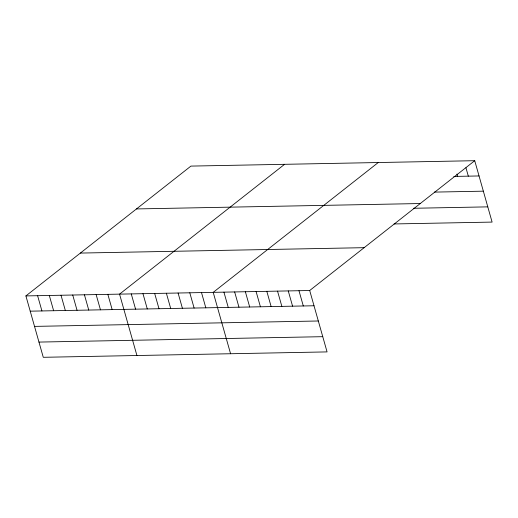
<?xml version="1.0" encoding="UTF-8"?>
<svg xmlns="http://www.w3.org/2000/svg" width="518" height="518" viewBox="0 0 518 518"><rect width="100%" height="100%" fill="white"/><g stroke="black" fill="none" stroke-linecap="round" stroke-linejoin="round"><path stroke-width="0.78" d="M474.728 160.697L309.699 290.514L327.072 351.903L43.272 357.303L25.9 295.914L190.928 166.097L474.728 160.697L492.1 222.086L394.049 223.951M284.583 164.316L119.554 294.133L136.927 355.523M378.237 162.535L213.209 292.353L230.581 353.736M453.774 176.431L479.046 175.952M434.343 192.107L483.352 191.174M136.467 208.935L420.273 203.535M413.506 208.275L487.794 206.863M80.361 253.075L364.16 247.675M25.9 295.914L309.699 290.514M30.219 311.169L314.018 305.769M34.525 326.392L318.324 320.992M38.96 342.081L322.766 336.681M465.947 167.767L468.324 176.159M456.954 174.074L457.601 176.36M298.983 290.721L303.295 305.97M288.261 290.922L292.573 306.177M277.538 291.129L281.857 306.378M266.815 291.33L271.134 306.585M256.093 291.537L260.412 306.786M245.37 291.738L249.689 306.993M234.654 291.945L238.966 307.193M223.931 292.146L228.244 307.401M201.502 292.573L205.821 307.828M189.795 292.793L194.114 308.048M178.088 293.02L182.407 308.275M166.382 293.24L170.7 308.495M154.675 293.466L158.994 308.715M142.968 293.687L147.287 308.942M131.261 293.907L135.58 309.162M107.848 294.353L112.166 309.609M96.141 294.58L100.46 309.829M84.434 294.8L88.753 310.055M72.727 295.02L77.046 310.276M61.02 295.247L65.339 310.502M49.314 295.467L53.632 310.722M37.607 295.694L41.926 310.942"/></g></svg>
